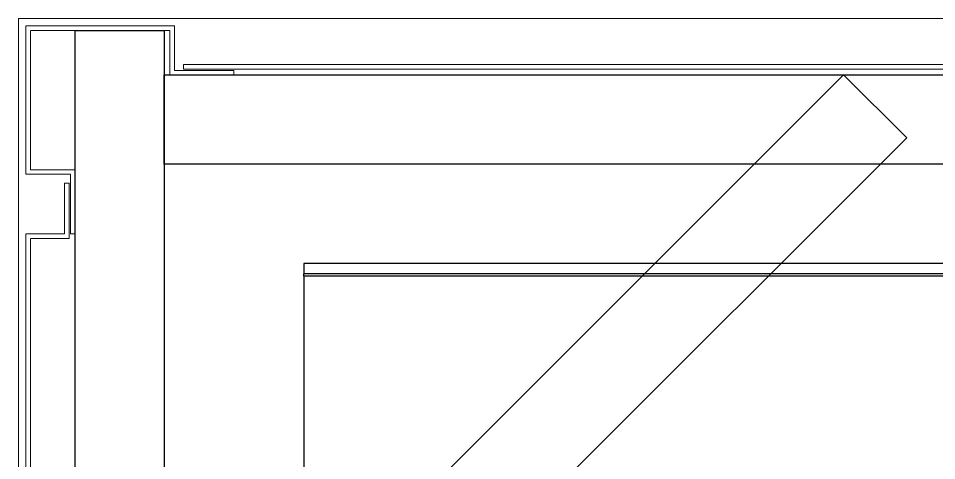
# Model space of a CAD drawing. Header units: millimetres. Extents: x 4754612 to 5801174, y 2368242 to 2777223.
# Drawn here: x 5508173.5 to 5508482.3, y 2445421.5 to 2445570.4 of the extents above; entities that cross this region are included whole.
import ezdxf

# ---------------------------------------------------------------- set-up
doc = ezdxf.new("R2010")
doc.units = ezdxf.units.MM
doc.header["$LTSCALE"] = 1000
doc.layers.add('253', color=253, linetype='Continuous')
doc.layers.add('OHD Frame', color=6, linetype='Continuous')

# ---------------------------------------------------------------- blocks, each defined once
blk = doc.blocks.new('방화셔터 기본')
at = {"layer": '253'}
for p, q in [((5542519.51, 8102308.35), (5542489.51, 8102308.35)), ((5542489.51, 8102308.35), (5542489.51, 8101761.45)), ((5542519.51, 8101761.45), (5542519.51, 8102308.35)), ((5542489.51, 8102293.35), (5541937.61, 8102293.35)), ((5542239.84, 8102272.14), (5542261.06, 8102293.35)), ((5542261.06, 8102293.35), (5542519.51, 8102034.9)), ((5542489.51, 8102263.35), (5542489.51, 8102293.35)), ((5542498.29, 8102013.69), (5542239.84, 8102272.14)), ((5541937.61, 8102263.35), (5542489.51, 8102263.35))]:
    blk.add_line(p, q, dxfattribs=at)
at = {"layer": '253', "linetype": 'Continuous'}
for p, q in [((5541912.61, 8102229.9), (5542442.61, 8102229.9)), ((5542442.61, 8102229.9), (5542442.61, 8102226.4)), ((5541912.61, 8102226.4), (5542442.61, 8102226.4)), ((5542442.61, 8102225.66), (5542442.61, 8102226.4)), ((5541912.61, 8102225.66), (5542442.61, 8102225.66)), ((5542442.61, 8102225.66), (5542442.61, 8101914.14))]:
    blk.add_line(p, q, dxfattribs=at)
at = {"layer": '253', "lineweight": 18}
for points in [[(5542538.56, 8101757.4), (5542538.56, 8102312.4), (5541883.56, 8102312.4), (5541883.56, 8101757.4)], [(5542466.06, 8102294.9), (5542486.06, 8102294.9), (5542486.06, 8102309.9), (5542536.06, 8102309.9), (5542536.06, 8102259.9), (5542521.06, 8102259.9), (5542521.06, 8102239.9), (5542519.51, 8102239.9), (5542519.51, 8102261.45), (5542534.51, 8102261.45), (5542534.51, 8102308.35), (5542487.61, 8102308.35), (5542487.61, 8102293.35), (5542466.06, 8102293.35)], [(5542483.06, 8102296.9), (5542483.06, 8102295.35), (5541944.06, 8102295.35), (5541944.06, 8102296.9)], [(5542523.06, 8102256.9), (5542523.06, 8102239.9), (5542536.06, 8102239.9), (5542536.06, 8101829.9), (5542523.06, 8101829.9), (5542523.06, 8101812.9), (5542521.51, 8101812.9), (5542521.51, 8101831.45), (5542534.51, 8101831.45), (5542534.51, 8102238.35), (5542521.51, 8102238.35), (5542521.51, 8102256.9)]]:
    blk.add_lwpolyline(points, close=True, dxfattribs=at)

msp = doc.modelspace()

# ---------------------------------------------------------------- block references
at = {"layer": 'OHD Frame', "xscale": -1}
msp.add_blockref('방화셔터 기본', (11050712.064, -5656742.017), dxfattribs=at)

doc.saveas('drawing.dxf')
